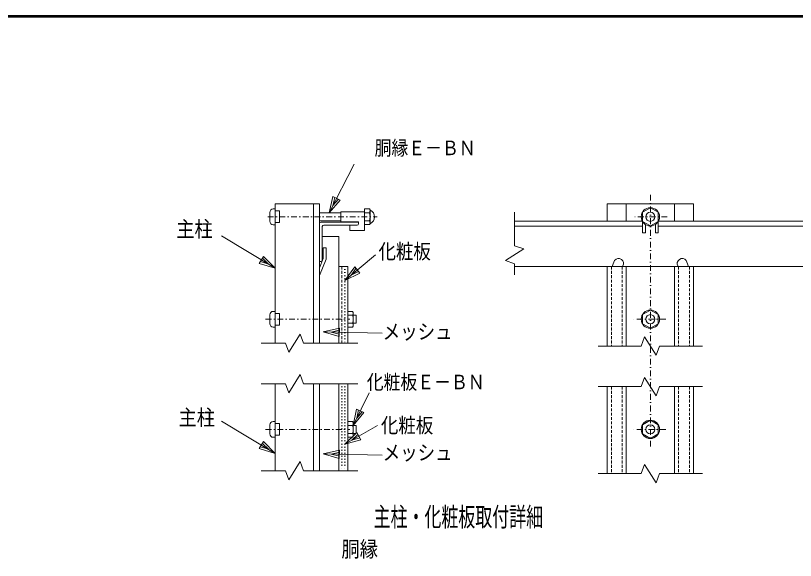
# Model space of a CAD drawing. Units: millimetres, scale not verified. Extents: x -4425 to 4425, y -3150 to 3150.
# Drawn here: x 576 to 2595, y 1516 to 2925 of the extents above; entities that cross this region are included whole.
import ezdxf
from ezdxf.enums import TextEntityAlignment as Align

# ---------------------------------------------------------------- set-up
doc = ezdxf.new("R2010")
doc.units = ezdxf.units.MM
doc.header["$LTSCALE"] = 30
for name, pattern in [('USER1', [1.01, 0.5, -0.25, 0.01, -0.25]), ('USER2', [0.375, 0.25, -0.125]), ('USER3', [0.26, 0.01, -0.25])]:
    doc.linetypes.add(name, pattern=pattern)
for name, color, linetype, lineweight in [('0-0_1', 4, 'Continuous', 18), ('0-1_2', 7, 'Continuous', 9), ('0-2_0', 2, 'Continuous', 18), ('0-5_WAKU', 7, 'Continuous', 9)]:
    doc.layers.add(name, color=color, linetype=linetype, lineweight=lineweight)
doc.styles.add('ＭＳ ゴシック', font='')
doc.styles.get('ＭＳ ゴシック').set_extended_font_data('MS Gothic')

# ---------------------------------------------------------------- blocks, each defined once
blk = doc.blocks.new('C5')
at = {"layer": '0-0_1'}
blk.add_line((174384.7, 177442), (176318.6, 181227), dxfattribs=at)
blk.add_lwpolyline([(175238.5, 178420.7), (174384.7, 177442), (174677.5, 178707.4)], close=True, dxfattribs=at)
blk.add_lwpolyline([(175098.3, 178492.4), (174671.4, 178003.1), (174817.8, 178635.7)], dxfattribs=at)
blk = doc.blocks.new('C7')
at = {"layer": '0-0_1'}
blk.add_line((170198.5, 173137.1), (166025.9, 175650.4), dxfattribs=at)
blk.add_lwpolyline([(169281.7, 174057), (170198.5, 173137.1), (168956.6, 173517.4)], close=True, dxfattribs=at)
blk.add_lwpolyline([(169200.4, 173922.1), (169658.8, 173462.1), (169037.9, 173652.3)], dxfattribs=at)
blk = doc.blocks.new('C8')
at = {"layer": '0-0_1'}
blk.add_line((170198.5, 158765), (166025.9, 161278.3), dxfattribs=at)
blk.add_lwpolyline([(169281.7, 159684.9), (170198.5, 158765), (168956.6, 159145.3)], close=True, dxfattribs=at)
blk.add_lwpolyline([(169200.4, 159550), (169658.8, 159090), (169037.9, 159280.2)], dxfattribs=at)
blk = doc.blocks.new('C9')
at = {"layer": '0-0_1'}
blk.add_line((175596.5, 172201.9), (177982.9, 174181.9), dxfattribs=at)
blk.add_lwpolyline([(176767.3, 172764), (175596.5, 172201.9), (176365.1, 173248.8)], close=True, dxfattribs=at)
blk.add_lwpolyline([(176666.8, 172885.2), (176081.4, 172604.1), (176465.6, 173127.6)], dxfattribs=at)
blk = doc.blocks.new('C10')
at = {"layer": '0-0_1'}
blk.add_line((176250.9, 160940), (177476.8, 163470.7), dxfattribs=at)
blk.add_lwpolyline([(177083.7, 161936.7), (176250.9, 160940), (176516.7, 162211.3)], close=True, dxfattribs=at)
blk.add_lwpolyline([(176941.9, 162005.3), (176525.5, 161507), (176658.4, 162142.6)], dxfattribs=at)
blk = doc.blocks.new('C11')
at = {"layer": '0-0_1'}
blk.add_line((175596.5, 159483.1), (178126.7, 160925.1), dxfattribs=at)
blk.add_lwpolyline([(176847.2, 159833.3), (175596.5, 159483.1), (176535.2, 160380.7)], close=True, dxfattribs=at)
blk.add_lwpolyline([(176769.2, 159970.2), (176143.9, 159795.1), (176613.2, 160243.8)], dxfattribs=at)
blk = doc.blocks.new('C12')
at = {"layer": '0-0_1'}
blk.add_line((173915.7, 158724.9), (178499.1, 158643.6), dxfattribs=at)
blk.add_lwpolyline([(175169.9, 158387.6), (173915.7, 158724.9), (175181, 159017.5)], close=True, dxfattribs=at)
blk.add_lwpolyline([(175172.7, 158545.1), (174545.6, 158713.7), (175178.3, 158860)], dxfattribs=at)
blk = doc.blocks.new('C13')
at = {"layer": '0-0_1'}
blk.add_line((173908.7, 168193.7), (178492.1, 168112.5), dxfattribs=at)
blk.add_lwpolyline([(175162.9, 167856.4), (173908.7, 168193.7), (175174.1, 168486.3)], close=True, dxfattribs=at)
blk.add_lwpolyline([(175165.7, 168013.9), (174538.6, 168182.5), (175171.3, 168328.9)], dxfattribs=at)

msp = doc.modelspace()

# ---------------------------------------------------------------- linework, layer by layer
at = {"layer": '0-0_1', "linetype": 'USER1'}
for p, q in [((2219.25, 2461.33), (2219.25, 1804.12)), ((1228.8, 2404.56), (1511.59, 2404.55)), ((2262.62, 2404.49), (2176.54, 2404.49)), ((1223.3, 2139.45), (1441.32, 2139.44)), ((2259.65, 2139.53), (2174.06, 2139.53)), ((1223.3, 1854.45), (1441.32, 1854.44)), ((2259.65, 1854.53), (2174.06, 1854.53))]:
    msp.add_line(p, q, dxfattribs=at)
at = {"layer": '0-0_1', "color": 7, "lineweight": 9}
for p, q in [((1248.28, 2437.65), (1248.28, 2077.65)), ((1248.28, 2437.65), (1362.28, 2437.65)), ((1347.08, 2437.65), (1347.08, 2077.65)), ((1362.28, 2437.65), (1362.28, 2077.65)), ((2330.77, 2437.65), (2107.73, 2437.65)), ((2107.73, 2437.65), (2107.73, 2392.84)), ((2156.58, 2437.65), (2156.58, 2392.84)), ((2281.92, 2437.65), (2281.92, 2392.84)), ((2330.77, 2437.65), (2330.77, 2392.84)), ((1248.28, 2419.56), (1258.78, 2419.56)), ((1258.78, 2419.56), (1258.78, 2389.56)), ((1418.28, 2417.28), (1479.36, 2417.28)), ((1418.28, 2417.28), (1418.28, 2391.83)), ((1248.28, 2389.56), (1258.78, 2389.56)), ((1367.37, 2390.56), (1464.09, 2390.56)), ((1373.74, 2382.92), (1460.27, 2382.92)), ((1418.28, 2391.83), (1464.09, 2391.83)), ((1464.09, 2386.74), (1464.09, 2391.83)), ((1479.36, 2384.19), (1479.36, 2368.92)), ((2198.82, 2392.84), (1867.75, 2392.84)), ((2198.82, 2392.69), (2198.82, 2363.36)), ((2206.32, 2384.62), (2206.32, 2363.36)), ((2232.18, 2384.62), (2232.18, 2363.36)), ((2646.25, 2392.84), (2239.68, 2392.84)), ((2239.68, 2392.69), (2239.68, 2363.36)), ((1369.92, 2379.1), (1369.92, 2292.57)), ((2198.82, 2380.45), (1867.75, 2380.45)), ((2206.32, 2363.36), (2198.82, 2363.36)), ((2232.18, 2363.36), (2239.68, 2363.36)), ((2646.25, 2380.45), (2239.68, 2380.45)), ((1412.73, 2353.64), (1369.92, 2353.64)), ((1412.73, 2353.64), (1412.73, 2077.65)), ((1372.46, 2324.4), (1372.46, 2296.4)), ((1372.46, 2324.4), (1380.1, 2324.4)), ((1380.1, 2324.4), (1380.1, 2294.86)), ((1372.46, 2296.4), (1362.28, 2272.21)), ((1380.1, 2294.86), (1362.28, 2252.52)), ((1362.28, 2288.75), (1366.1, 2288.75)), ((2120.19, 2275.52), (2124.64, 2287)), ((2147.27, 2275.56), (2149.61, 2281.57)), ((2291.23, 2275.56), (2288.89, 2281.57)), ((2318.31, 2275.52), (2313.86, 2287)), ((1435.72, 2275.57), (1412.73, 2275.57)), ((1435.72, 2275.57), (1435.72, 2077.65)), ((1867.75, 2275.57), (2646.25, 2275.57)), ((2107.73, 2275.57), (2107.73, 2070.15)), ((2156.58, 2275.57), (2156.58, 2070.15)), ((2293.71, 2275.57), (2274.58, 2275.57)), ((2281.92, 2275.57), (2281.92, 2070.15)), ((2330.77, 2275.57), (2330.77, 2070.15)), ((1248.28, 2154.44), (1258.78, 2154.44)), ((1258.78, 2154.44), (1258.78, 2124.44)), ((1457.43, 2149.67), (1450.03, 2149.67)), ((1457.43, 2149.67), (1457.43, 2129.22)), ((1248.28, 2124.44), (1258.78, 2124.44)), ((1457.43, 2129.22), (1450.03, 2129.22)), ((1248.28, 1972.65), (1248.28, 1747.65)), ((1347.08, 1972.65), (1347.08, 1747.65)), ((1362.28, 1972.65), (1362.28, 1747.65)), ((1412.73, 1972.65), (1412.73, 1747.65)), ((1435.72, 1972.65), (1435.72, 1747.65)), ((2107.73, 1965.15), (2107.73, 1740.15)), ((2156.58, 1965.15), (2156.58, 1740.15)), ((2281.92, 1965.15), (2281.92, 1740.15)), ((2330.77, 1965.15), (2330.77, 1740.15)), ((1248.28, 1869.44), (1258.78, 1869.44)), ((1258.78, 1869.44), (1258.78, 1839.44)), ((1457.43, 1864.67), (1450.03, 1864.67)), ((1457.43, 1864.67), (1457.43, 1844.22)), ((1248.28, 1839.44), (1258.78, 1839.44)), ((1457.43, 1844.22), (1450.03, 1844.22))]:
    msp.add_line(p, q, dxfattribs=at)
at = {"layer": '0-0_1'}
for p, q in [((1867.75, 2416.68), (1867.75, 2329.77)), ((1891.34, 2321.18), (1867.75, 2329.77)), ((1891.34, 2321.18), (1844.16, 2291.17)), ((1867.75, 2282.59), (1844.16, 2291.17)), ((1867.75, 2282.59), (1867.75, 2254.67)), ((1283.01, 2054.06), (1313.02, 2101.24)), ((1321.6, 2077.65), (1313.02, 2101.24)), ((2195.66, 2070.15), (2204.25, 2093.74)), ((2234.25, 2046.56), (2204.25, 2093.74)), ((1211.94, 2077.65), (1274.43, 2077.65)), ((1283.01, 2054.06), (1274.43, 2077.65)), ((1321.6, 2077.65), (1461.54, 2077.65)), ((2195.66, 2070.15), (2084.14, 2070.15)), ((2234.25, 2046.56), (2242.84, 2070.15)), ((2354.36, 2070.15), (2242.84, 2070.15)), ((1283.01, 1949.06), (1313.02, 1996.24)), ((1321.6, 1972.65), (1313.02, 1996.24)), ((2195.66, 1965.15), (2204.25, 1988.74)), ((2234.25, 1941.56), (2204.25, 1988.74)), ((1211.94, 1972.65), (1274.43, 1972.65)), ((1283.01, 1949.06), (1274.43, 1972.65)), ((1321.6, 1972.65), (1461.54, 1972.65)), ((2195.66, 1965.15), (2084.14, 1965.15)), ((2234.25, 1941.56), (2242.84, 1965.15)), ((2354.36, 1965.15), (2242.84, 1965.15)), ((1283.01, 1724.06), (1313.02, 1771.24)), ((1321.6, 1747.65), (1313.02, 1771.24)), ((2195.66, 1740.15), (2204.25, 1763.74)), ((2234.25, 1716.56), (2204.25, 1763.74)), ((1211.94, 1747.65), (1274.43, 1747.65)), ((1283.01, 1724.06), (1274.43, 1747.65)), ((1321.6, 1747.65), (1461.54, 1747.65)), ((2195.66, 1740.15), (2084.14, 1740.15)), ((2234.25, 1716.56), (2242.84, 1740.15)), ((2354.36, 1740.15), (2242.84, 1740.15))]:
    msp.add_line(p, q, dxfattribs=at)
at = {"layer": '0-0_1', "color": 7, "linetype": 'USER2', "lineweight": 9}
for p, q in [((1420.23, 2275.57), (1420.23, 2077.65)), ((2118.23, 2275.57), (2118.23, 2070.15)), ((2146.08, 2275.57), (2146.08, 2070.15)), ((2292.42, 2275.57), (2292.42, 2070.15)), ((2320.27, 2275.57), (2320.27, 2070.15)), ((2118.23, 1965.15), (2118.23, 1740.15)), ((2146.08, 1965.15), (2146.08, 1740.15)), ((2292.42, 1965.15), (2292.42, 1740.15)), ((2320.27, 1965.15), (2320.27, 1740.15))]:
    msp.add_line(p, q, dxfattribs=at)
at = {"layer": '0-0_1', "color": 7, "linetype": 'USER3', "lineweight": 9}
for p, q in [((1428.22, 2275.57), (1428.22, 2077.65)), ((1420.23, 1972.65), (1420.23, 1747.65)), ((1428.22, 1972.65), (1428.22, 1747.65))]:
    msp.add_line(p, q, dxfattribs=at)
at = {"layer": '0-0_1', "color": 7, "lineweight": 9}
for points in [[(2219.25, 2428.08), (2198.82, 2416.28), (2198.82, 2392.69), (2219.25, 2380.9), (2239.68, 2392.69), (2239.68, 2416.28)], [(2219.25, 2163.12), (2239.68, 2151.32), (2239.68, 2127.73), (2219.25, 2115.94), (2198.82, 2127.73), (2198.82, 2151.32)], [(2219.25, 1878.12), (2239.68, 1866.32), (2239.68, 1842.73), (2219.25, 1830.94), (2198.82, 1842.73), (2198.82, 1866.32)]]:
    msp.add_lwpolyline(points, close=True, dxfattribs=at)
msp.add_lwpolyline([(1479.36, 2368.92), (1441.18, 2368.92), (1441.18, 2382.92)], dxfattribs=at)
for centre, radius in [((2219.25, 2404.49), 23.7), ((2219.25, 2404.49), 11.79), ((2219.25, 2139.53), 23.7), ((2219.25, 2139.53), 11.79), ((2219.25, 1854.53), 23.7), ((2219.25, 1854.53), 11.79)]:
    msp.add_circle(centre, radius, dxfattribs=at)
for centre, radius, start, end in [((1242.97, 2415.92), 9, 90, 179.99992), ((1485.9, 2404.22), 19.36, 294.03061, 66.50076), ((1242.97, 2393.03), 9, 179.99992, 270), ((1367.37, 2385.47), 5.09, 90, 179.99992), ((1373.74, 2379.1), 3.82, 90, 179.99992), ((1460.27, 2386.74), 3.82, 270, 359.98627), ((1366.1, 2292.57), 3.82, 270, 0), ((2137.01, 2283.9), 12.78, 349.53961, 165.93555), ((2301.49, 2283.9), 12.78, 14.06461, 190.46166), ((1242.97, 2150.89), 9, 90, 179.99992), ((1242.97, 2128), 9, 179.99992, 270), ((1242.97, 1865.89), 9, 90, 179.99992), ((1242.97, 1843), 9, 179.99992, 270)]:
    msp.add_arc(centre, radius, start, end, dxfattribs=at)
at = {"layer": '0-1_2'}
for p, q in [((1248.28, 2424.92), (1242.97, 2424.92)), ((1248.28, 2424.92), (1248.28, 2384.03)), ((1479.36, 2424.92), (1492.04, 2424.92)), ((1479.36, 2424.92), (1479.36, 2384.19)), ((1493.62, 2422.19), (1492.04, 2424.92)), ((1233.97, 2415.92), (1233.97, 2393.03)), ((1362.28, 2414.74), (1418.28, 2414.73)), ((1479.36, 2414.74), (1479.36, 2394.37)), ((1479.36, 2414.73), (1492.17, 2414.73)), ((1493.62, 2422.19), (1493.62, 2386.92)), ((1248.28, 2384.03), (1242.97, 2384.03)), ((1362.28, 2394.37), (1418.28, 2394.37)), ((1479.36, 2394.37), (1492.04, 2394.37)), ((1479.36, 2384.19), (1492.04, 2384.19)), ((1493.62, 2386.92), (1492.04, 2384.19)), ((1233.97, 2150.89), (1233.97, 2128)), ((1248.28, 2159.89), (1242.97, 2159.89)), ((1248.28, 2159.89), (1248.28, 2119)), ((1435.72, 2159.89), (1435.72, 2119)), ((1435.72, 2159.89), (1448.45, 2159.89)), ((1435.72, 2149.67), (1448.45, 2149.67)), ((1450.03, 2157.15), (1448.45, 2159.89)), ((1450.03, 2157.15), (1450.03, 2121.74)), ((1435.72, 2129.22), (1448.45, 2129.22)), ((1450.03, 2121.74), (1448.45, 2119)), ((1248.28, 2119), (1242.97, 2119)), ((1435.72, 2119), (1448.45, 2119)), ((1233.97, 1865.89), (1233.97, 1843)), ((1248.28, 1874.89), (1242.97, 1874.89)), ((1248.28, 1874.89), (1248.28, 1834)), ((1435.72, 1874.89), (1435.72, 1834)), ((1435.72, 1874.89), (1448.45, 1874.89)), ((1435.72, 1864.67), (1448.45, 1864.67)), ((1450.03, 1872.15), (1448.45, 1874.89)), ((1450.03, 1872.15), (1450.03, 1836.74)), ((1435.72, 1844.22), (1448.45, 1844.22)), ((1248.28, 1834), (1242.97, 1834)), ((1435.72, 1834), (1448.45, 1834)), ((1450.03, 1836.74), (1448.45, 1834))]:
    msp.add_line(p, q, dxfattribs=at)
for centre, radius, start, end in [((1456.89, 2404.86), 36.64, 343.38879, 15.69376), ((1475.21, 2422.19), 18.51, 336.37311, 0), ((1475.21, 2386.92), 18.41, 0, 23.96421), ((1431.55, 2157.15), 18.48, 336.11532, 0.00143), ((1416.32, 2139.44), 33.72, 342.35647, 17.65534), ((1431.55, 2121.74), 18.48, 0, 23.88554), ((1431.55, 1872.15), 18.48, 336.11532, 0.00143), ((1416.32, 1854.44), 33.72, 342.35647, 17.65534), ((1431.55, 1836.74), 18.48, 0, 23.88554)]:
    msp.add_arc(centre, radius, start, end, dxfattribs=at)
at = {"layer": '0-5_WAKU'}
msp.add_line((-4048, 2923), (4198, 2923), dxfattribs=at)
msp.add_lwpolyline([(-4050, 2925), (4200, 2925), (4200, -2925), (-4050, -2925)], close=True, dxfattribs=at)
msp.add_lwpolyline([(-4046, -2921), (-4046, 2921), (4196, 2921)], dxfattribs=at)

# ---------------------------------------------------------------- block references
at = {"layer": '0-2_0', "xscale": 0.03333333, "yscale": 0.03333333}
for name in ['C5', 'C7', 'C9', 'C13', 'C10', 'C8', 'C11', 'C12']:
    msp.add_blockref(name, (-4425, -3500), dxfattribs=at)

# ---------------------------------------------------------------- texts
at = {"layer": '0-0_1', "style": 'ＭＳ ゴシック'}
for s, height, width, p in [('胴縁Ｅ－ＢＮ\u3000', 37.61, 0.85, (1505.32, 2552.62)), ('主柱', 40.69, 0.85, (991.88, 2340.3)), ('化粧板', 38.93, 0.85, (1515.44, 2283.8)), ('メッシュ', 38.93, 0.85, (1526.47, 2076.24)), ('化粧板Ｅ－ＢＮ', 37.61, 0.85, (1484.99, 1946.93)), ('主柱', 40.69, 0.85, (997.8, 1852.66)), ('化粧板', 38.93, 0.85, (1521.63, 1833.79)), ('メッシュ', 38.93, 0.85, (1526.47, 1763.28)), ('主柱・化粧板取付詳細', 49.48, 0.65, (1502.8, 1588.52)), ('胴縁', 40.69, 0.85, (1419.56, 1512.25))]:
    msp.add_text(s, height=height, dxfattribs=dict(at, width=width)).set_placement(p, align=Align.BOTTOM_LEFT)

doc.saveas('drawing.dxf')
